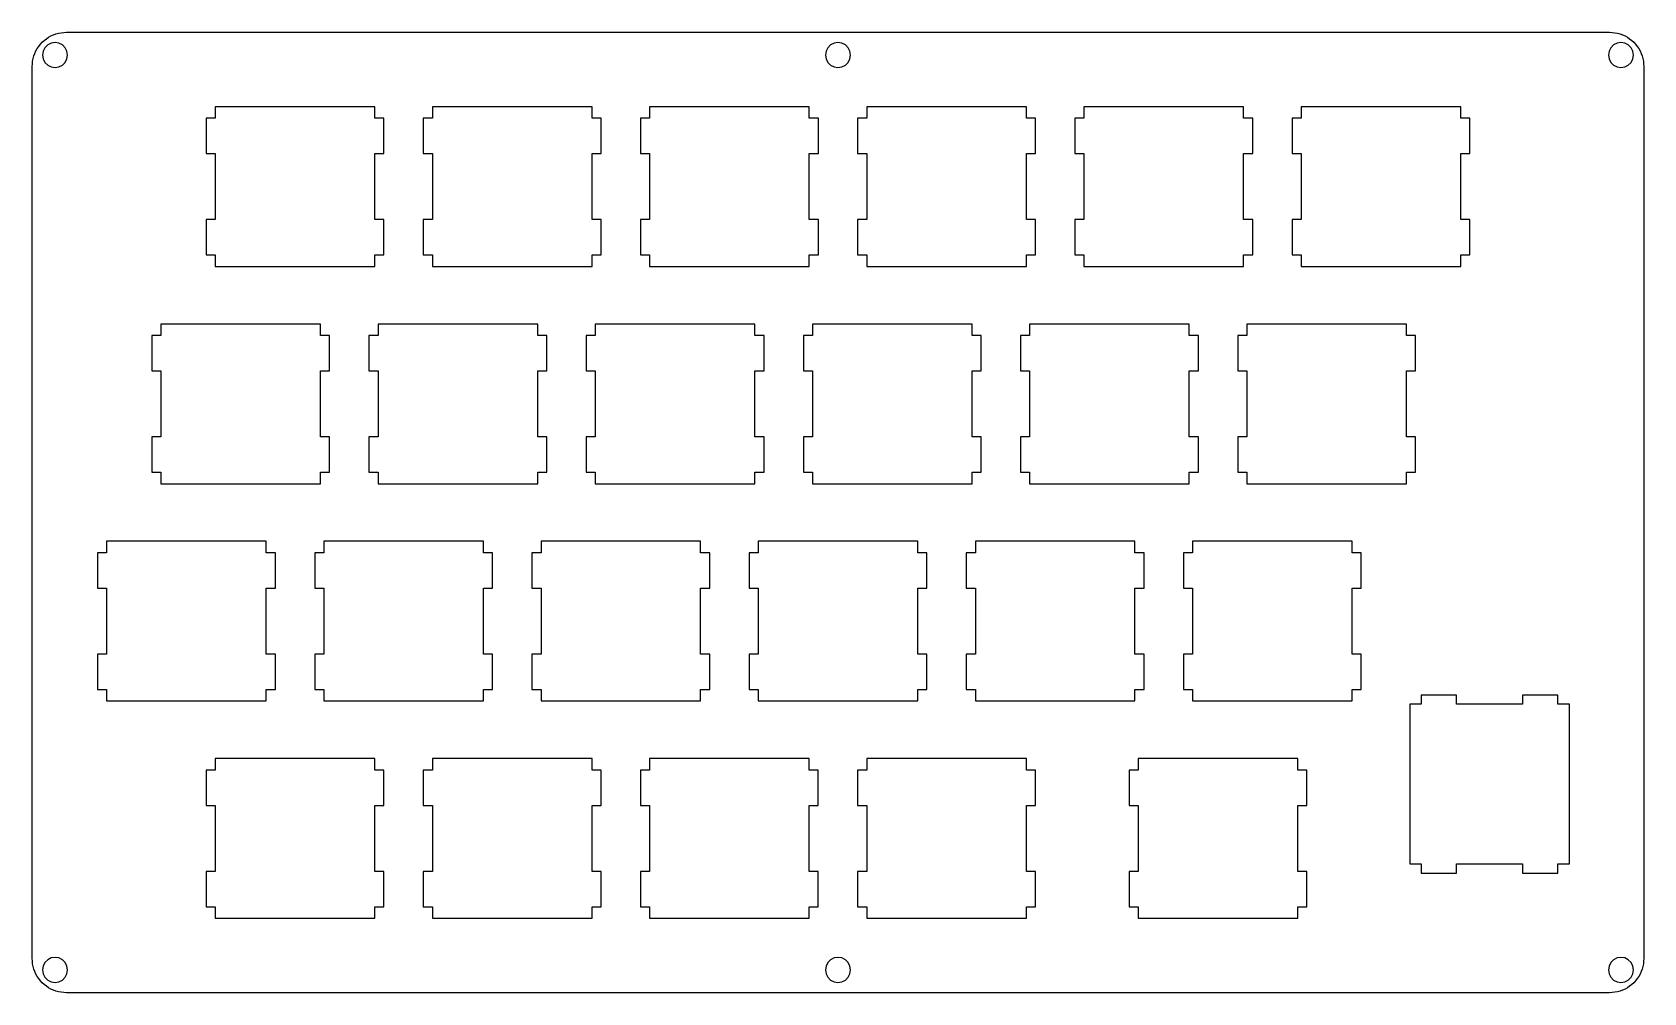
# Model space of a CAD drawing. Extents: x 0 to 141, y 0 to 84.
import ezdxf

# ---------------------------------------------------------------- set-up
doc = ezdxf.new("R2010")
doc.units = 0
doc.layers.get('0').update_dxf_attribs({"linetype": 'CONTINUOUS'})

msp = doc.modelspace()

# ---------------------------------------------------------------- linework, layer by layer
at = {"color": 0}
for p, q in [((0.813043, 83.2294), (0.972894, 83.4016)), ((0.972894, 83.4016), (1.14515, 83.5614)), ((1.14515, 83.5614), (1.33119, 83.7075)), ((1.33119, 83.7075), (1.52687, 83.8369)), ((1.52687, 83.8369), (1.7322, 83.9541)), ((1.7322, 83.9541), (1.94579, 84.0521)), ((1.94579, 84.0521), (2.16628, 84.1333)), ((2.16628, 84.1333), (2.39365, 84.1982)), ((2.39365, 84.1982), (2.62516, 84.2437)), ((2.62516, 84.2437), (2.85943, 84.2712)), ((2.85943, 84.2712), (3.09507, 84.2807)), ((3.09507, 84.2807), (138.446, 84.2793)), ((138.446, 84.2793), (138.68, 84.2712)), ((138.68, 84.2712), (138.914, 84.2437)), ((138.914, 84.2437), (139.146, 84.1982)), ((139.146, 84.1982), (139.373, 84.1333)), ((139.373, 84.1333), (139.594, 84.0521)), ((139.594, 84.0521), (139.806, 83.9541)), ((139.806, 83.9541), (140.013, 83.8369)), ((140.013, 83.8369), (140.208, 83.7075)), ((140.208, 83.7075), (140.393, 83.5614)), ((140.393, 83.5614), (140.567, 83.4016)), ((140.567, 83.4016), (140.727, 83.2294)), ((0.176389, 81.981), (0.241157, 82.2082)), ((0.241157, 82.2082), (0.322461, 82.4286)), ((0.322461, 82.4286), (0.420303, 82.6424)), ((0.420303, 82.6424), (0.537436, 82.8477)), ((0.537436, 82.8477), (0.666972, 83.0432)), ((0.666972, 83.0432), (0.813043, 83.2294)), ((1.04731, 82.6202), (0.994943, 82.2798)), ((0.994943, 82.2798), (1.04731, 81.9408)), ((1.2044, 82.9261), (1.04731, 82.6202)), ((1.44832, 83.1702), (1.2044, 82.9261)), ((1.75424, 83.3272), (1.44832, 83.1702)), ((2.09462, 83.3797), (1.75424, 83.3272)), ((2.43362, 83.3272), (2.09462, 83.3797)), ((2.74092, 83.1702), (2.43362, 83.3272)), ((2.98345, 82.9261), (2.74092, 83.1702)), ((3.13917, 82.6202), (2.98345, 82.9261)), ((3.19429, 82.2798), (3.13917, 82.6202)), ((3.13917, 81.9408), (3.19429, 82.2798)), ((69.7234, 82.6202), (69.6694, 82.2798)), ((69.6694, 82.2798), (69.7234, 81.9408)), ((69.8803, 82.9261), (69.7234, 82.6202)), ((70.1227, 83.1702), (69.8803, 82.9261)), ((70.4303, 83.3272), (70.1227, 83.1702)), ((70.769, 83.3797), (70.4303, 83.3272)), ((71.1094, 83.3272), (70.769, 83.3797)), ((71.4167, 83.1702), (71.1094, 83.3272)), ((71.6594, 82.9261), (71.4167, 83.1702)), ((71.815, 82.6202), (71.6594, 82.9261)), ((71.8704, 82.2798), (71.815, 82.6202)), ((71.815, 81.9408), (71.8704, 82.2798)), ((138.399, 82.6202), (138.345, 82.2798)), ((138.345, 82.2798), (138.399, 81.9408)), ((138.556, 82.9261), (138.399, 82.6202)), ((138.799, 83.1702), (138.556, 82.9261)), ((139.106, 83.3272), (138.799, 83.1702)), ((139.445, 83.3797), (139.106, 83.3272)), ((139.785, 83.3272), (139.445, 83.3797)), ((140.091, 83.1702), (139.785, 83.3272)), ((140.335, 82.9261), (140.091, 83.1702)), ((140.492, 82.6202), (140.335, 82.9261)), ((140.546, 82.2798), (140.492, 82.6202)), ((140.492, 81.9408), (140.546, 82.2798)), ((140.727, 83.2294), (140.873, 83.0432)), ((140.873, 83.0432), (141.002, 82.8477)), ((141.002, 82.8477), (141.119, 82.6424)), ((141.119, 82.6424), (141.217, 82.4286)), ((141.217, 82.4286), (141.298, 82.2082)), ((141.298, 82.2082), (141.363, 81.981)), ((0.093707, 3.07854), (0.095085, 81.2793)), ((0.095085, 81.2793), (0.103353, 81.5149)), ((0.103353, 81.5149), (0.130914, 81.7492)), ((0.130914, 81.7492), (0.176389, 81.981)), ((1.04731, 81.9408), (1.2044, 81.6335)), ((1.2044, 81.6335), (1.44832, 81.3911)), ((1.44832, 81.3911), (1.75424, 81.2352)), ((1.75424, 81.2352), (2.09462, 81.1802)), ((2.09462, 81.1802), (2.43362, 81.2352)), ((2.43362, 81.2352), (2.74092, 81.3911)), ((2.74092, 81.3911), (2.98345, 81.6335)), ((2.98345, 81.6335), (3.13917, 81.9408)), ((69.7234, 81.9408), (69.8803, 81.6335)), ((69.8803, 81.6335), (70.1227, 81.3911)), ((70.1227, 81.3911), (70.4303, 81.2352)), ((70.4303, 81.2352), (70.769, 81.1802)), ((70.769, 81.1802), (71.1094, 81.2352)), ((71.1094, 81.2352), (71.4167, 81.3911)), ((71.4167, 81.3911), (71.6594, 81.6335)), ((71.6594, 81.6335), (71.815, 81.9408)), ((138.399, 81.9408), (138.556, 81.6335)), ((138.556, 81.6335), (138.799, 81.3911)), ((138.799, 81.3911), (139.106, 81.2352)), ((139.106, 81.2352), (139.445, 81.1802)), ((139.445, 81.1802), (139.785, 81.2352)), ((139.785, 81.2352), (140.091, 81.3911)), ((140.091, 81.3911), (140.335, 81.6335)), ((140.335, 81.6335), (140.492, 81.9408)), ((141.363, 81.981), (141.409, 81.7492)), ((141.409, 81.7492), (141.436, 81.5149)), ((141.436, 81.5149), (141.446, 81.2793)), ((141.446, 81.2793), (141.446, 3.07854)), ((16.1451, 77.7558), (16.1451, 76.7553)), ((30.1446, 77.7558), (16.1451, 77.7558)), ((30.1446, 76.7553), (30.1446, 77.7558)), ((35.1951, 77.7558), (35.1951, 76.7553)), ((49.1945, 77.7558), (35.1951, 77.7558)), ((49.1945, 76.7553), (49.1945, 77.7558)), ((54.2452, 77.7558), (54.2452, 76.7553)), ((68.2445, 77.7558), (54.2452, 77.7558)), ((68.2445, 76.7553), (68.2445, 77.7558)), ((73.2952, 77.7558), (73.2952, 76.7553)), ((87.2945, 77.7558), (73.2952, 77.7558)), ((87.2945, 76.7553), (87.2945, 77.7558)), ((92.3452, 77.7558), (92.3452, 76.7553)), ((106.345, 77.7558), (92.3452, 77.7558)), ((106.345, 76.7553), (106.345, 77.7558)), ((111.395, 77.7558), (111.395, 76.7553)), ((125.395, 77.7558), (111.395, 77.7558)), ((125.395, 76.7553), (125.395, 77.7558)), ((16.1451, 76.7553), (15.3445, 76.7553)), ((15.3445, 76.7553), (15.3445, 73.6561)), ((30.9452, 76.7553), (30.1446, 76.7553)), ((30.9452, 73.6561), (30.9452, 76.7553)), ((35.1951, 76.7553), (34.3945, 76.7553)), ((34.3945, 76.7553), (34.3945, 73.6561)), ((49.9953, 76.7553), (49.1945, 76.7553)), ((49.9953, 73.6561), (49.9953, 76.7553)), ((54.2452, 76.7553), (53.4444, 76.7553)), ((53.4444, 76.7553), (53.4444, 73.6561)), ((69.0453, 76.7553), (68.2445, 76.7553)), ((69.0453, 73.6561), (69.0453, 76.7553)), ((73.2952, 76.7553), (72.4944, 76.7553)), ((72.4944, 76.7553), (72.4944, 73.6561)), ((88.0953, 76.7553), (87.2945, 76.7553)), ((88.0953, 73.6561), (88.0953, 76.7553)), ((92.3452, 76.7553), (91.5444, 76.7553)), ((91.5444, 76.7553), (91.5444, 73.6561)), ((107.145, 76.7553), (106.345, 76.7553)), ((107.145, 73.6561), (107.145, 76.7553)), ((111.395, 76.7553), (110.594, 76.7553)), ((110.594, 76.7553), (110.594, 73.6561)), ((126.195, 76.7553), (125.395, 76.7553)), ((126.195, 73.6561), (126.195, 76.7553)), ((15.3445, 73.6561), (16.1451, 73.6561)), ((16.1451, 73.6561), (16.1451, 67.8561)), ((30.1446, 67.8561), (30.1446, 73.6561)), ((30.1446, 73.6561), (30.9452, 73.6561)), ((34.3945, 73.6561), (35.1951, 73.6561)), ((35.1951, 73.6561), (35.1951, 67.8561)), ((49.1945, 67.8561), (49.1945, 73.6561)), ((49.1945, 73.6561), (49.9953, 73.6561)), ((53.4444, 73.6561), (54.2452, 73.6561)), ((54.2452, 73.6561), (54.2452, 67.8561)), ((68.2445, 67.8561), (68.2445, 73.6561)), ((68.2445, 73.6561), (69.0453, 73.6561)), ((72.4944, 73.6561), (73.2952, 73.6561)), ((73.2952, 73.6561), (73.2952, 67.8561)), ((87.2945, 67.8561), (87.2945, 73.6561)), ((87.2945, 73.6561), (88.0953, 73.6561)), ((91.5444, 73.6561), (92.3452, 73.6561)), ((92.3452, 73.6561), (92.3452, 67.8561)), ((106.345, 67.8561), (106.345, 73.6561)), ((106.345, 73.6561), (107.145, 73.6561)), ((110.594, 73.6561), (111.395, 73.6561)), ((111.395, 73.6561), (111.395, 67.8561)), ((125.395, 67.8561), (125.395, 73.6561)), ((125.395, 73.6561), (126.195, 73.6561)), ((16.1451, 67.8561), (15.3445, 67.8561)), ((15.3445, 67.8561), (15.3445, 64.7555)), ((30.9452, 67.8561), (30.1446, 67.8561)), ((30.9452, 64.7555), (30.9452, 67.8561)), ((35.1951, 67.8561), (34.3945, 67.8561)), ((34.3945, 67.8561), (34.3945, 64.7555)), ((49.9953, 67.8561), (49.1945, 67.8561)), ((49.9953, 64.7555), (49.9953, 67.8561)), ((54.2452, 67.8561), (53.4444, 67.8561)), ((53.4444, 67.8561), (53.4444, 64.7555)), ((69.0453, 67.8561), (68.2445, 67.8561)), ((69.0453, 64.7555), (69.0453, 67.8561)), ((73.2952, 67.8561), (72.4944, 67.8561)), ((72.4944, 67.8561), (72.4944, 64.7555)), ((88.0953, 67.8561), (87.2945, 67.8561)), ((88.0953, 64.7555), (88.0953, 67.8561)), ((92.3452, 67.8561), (91.5444, 67.8561)), ((91.5444, 67.8561), (91.5444, 64.7555)), ((107.145, 67.8561), (106.345, 67.8561)), ((107.145, 64.7555), (107.145, 67.8561)), ((111.395, 67.8561), (110.594, 67.8561)), ((110.594, 67.8561), (110.594, 64.7555)), ((126.195, 67.8561), (125.395, 67.8561)), ((126.195, 64.7555), (126.195, 67.8561)), ((15.3445, 64.7555), (16.1451, 64.7555)), ((16.1451, 64.7555), (16.1451, 63.7551)), ((16.1451, 63.7551), (30.1446, 63.7551)), ((30.1446, 63.7551), (30.1446, 64.7555)), ((30.1446, 64.7555), (30.9452, 64.7555)), ((34.3945, 64.7555), (35.1951, 64.7555)), ((35.1951, 64.7555), (35.1951, 63.7551)), ((35.1951, 63.7551), (49.1945, 63.7551)), ((49.1945, 63.7551), (49.1945, 64.7555)), ((49.1945, 64.7555), (49.9953, 64.7555)), ((53.4444, 64.7555), (54.2452, 64.7555)), ((54.2452, 64.7555), (54.2452, 63.7551)), ((54.2452, 63.7551), (68.2445, 63.7551)), ((68.2445, 63.7551), (68.2445, 64.7555)), ((68.2445, 64.7555), (69.0453, 64.7555)), ((72.4944, 64.7555), (73.2952, 64.7555)), ((73.2952, 64.7555), (73.2952, 63.7551)), ((73.2952, 63.7551), (87.2945, 63.7551)), ((87.2945, 63.7551), (87.2945, 64.7555)), ((87.2945, 64.7555), (88.0953, 64.7555)), ((91.5444, 64.7555), (92.3452, 64.7555)), ((92.3452, 64.7555), (92.3452, 63.7551)), ((92.3452, 63.7551), (106.345, 63.7551)), ((106.345, 63.7551), (106.345, 64.7555)), ((106.345, 64.7555), (107.145, 64.7555)), ((110.594, 64.7555), (111.395, 64.7555)), ((111.395, 64.7555), (111.395, 63.7551)), ((111.395, 63.7551), (125.395, 63.7551)), ((125.395, 63.7551), (125.395, 64.7555)), ((125.395, 64.7555), (126.195, 64.7555)), ((11.3812, 58.7043), (11.3812, 57.7053)), ((25.3821, 58.7043), (11.3812, 58.7043)), ((25.3821, 57.7053), (25.3821, 58.7043)), ((30.4312, 58.7043), (30.4312, 57.7053)), ((44.432, 58.7043), (30.4312, 58.7043)), ((44.432, 57.7053), (44.432, 58.7043)), ((49.4813, 58.7043), (49.4813, 57.7053)), ((63.482, 58.7043), (49.4813, 58.7043)), ((63.482, 57.7053), (63.482, 58.7043)), ((68.5313, 58.7043), (68.5313, 57.7053)), ((82.532, 58.7043), (68.5313, 58.7043)), ((82.532, 57.7053), (82.532, 58.7043)), ((87.5813, 58.7043), (87.5813, 57.7053)), ((101.582, 58.7043), (87.5813, 58.7043)), ((101.582, 57.7053), (101.582, 58.7043)), ((106.631, 58.7043), (106.631, 57.7053)), ((120.632, 58.7043), (106.631, 58.7043)), ((120.632, 57.7053), (120.632, 58.7043)), ((11.3812, 57.7053), (10.582, 57.7053)), ((10.582, 57.7053), (10.582, 54.6047)), ((26.1813, 57.7053), (25.3821, 57.7053)), ((26.1813, 54.6047), (26.1813, 57.7053)), ((30.4312, 57.7053), (29.632, 57.7053)), ((29.632, 57.7053), (29.632, 54.6047)), ((45.2314, 57.7053), (44.432, 57.7053)), ((45.2314, 54.6047), (45.2314, 57.7053)), ((49.4813, 57.7053), (48.6819, 57.7053)), ((48.6819, 57.7053), (48.6819, 54.6047)), ((64.2814, 57.7053), (63.482, 57.7053)), ((64.2814, 54.6047), (64.2814, 57.7053)), ((68.5313, 57.7053), (67.7319, 57.7053)), ((67.7319, 57.7053), (67.7319, 54.6047)), ((83.3314, 57.7053), (82.532, 57.7053)), ((83.3314, 54.6047), (83.3314, 57.7053)), ((87.5813, 57.7053), (86.7819, 57.7053)), ((86.7819, 57.7053), (86.7819, 54.6047)), ((102.381, 57.7053), (101.582, 57.7053)), ((102.381, 54.6047), (102.381, 57.7053)), ((106.631, 57.7053), (105.832, 57.7053)), ((105.832, 57.7053), (105.832, 54.6047)), ((121.431, 57.7053), (120.632, 57.7053)), ((121.431, 54.6047), (121.431, 57.7053)), ((10.582, 54.6047), (11.3812, 54.6047)), ((11.3812, 54.6047), (11.3812, 48.8047)), ((25.3821, 48.8047), (25.3821, 54.6047)), ((25.3821, 54.6047), (26.1813, 54.6047)), ((29.632, 54.6047), (30.4312, 54.6047)), ((30.4312, 54.6047), (30.4312, 48.8047)), ((44.432, 48.8047), (44.432, 54.6047)), ((44.432, 54.6047), (45.2314, 54.6047)), ((48.6819, 54.6047), (49.4813, 54.6047)), ((49.4813, 54.6047), (49.4813, 48.8047)), ((63.482, 48.8047), (63.482, 54.6047)), ((63.482, 54.6047), (64.2814, 54.6047)), ((67.7319, 54.6047), (68.5313, 54.6047)), ((68.5313, 54.6047), (68.5313, 48.8047)), ((82.532, 48.8047), (82.532, 54.6047)), ((82.532, 54.6047), (83.3314, 54.6047)), ((86.7819, 54.6047), (87.5813, 54.6047)), ((87.5813, 54.6047), (87.5813, 48.8047)), ((101.582, 48.8047), (101.582, 54.6047)), ((101.582, 54.6047), (102.381, 54.6047)), ((105.832, 54.6047), (106.631, 54.6047)), ((106.631, 54.6047), (106.631, 48.8047)), ((120.632, 48.8047), (120.632, 54.6047)), ((120.632, 54.6047), (121.431, 54.6047)), ((11.3812, 48.8047), (10.582, 48.8047)), ((10.582, 48.8047), (10.582, 45.7055)), ((26.1813, 48.8047), (25.3821, 48.8047)), ((26.1813, 45.7055), (26.1813, 48.8047)), ((30.4312, 48.8047), (29.632, 48.8047)), ((29.632, 48.8047), (29.632, 45.7055)), ((45.2314, 48.8047), (44.432, 48.8047)), ((45.2314, 45.7055), (45.2314, 48.8047)), ((49.4813, 48.8047), (48.6819, 48.8047)), ((48.6819, 48.8047), (48.6819, 45.7055)), ((64.2814, 48.8047), (63.482, 48.8047)), ((64.2814, 45.7055), (64.2814, 48.8047)), ((68.5313, 48.8047), (67.7319, 48.8047)), ((67.7319, 48.8047), (67.7319, 45.7055)), ((83.3314, 48.8047), (82.532, 48.8047)), ((83.3314, 45.7055), (83.3314, 48.8047)), ((87.5813, 48.8047), (86.7819, 48.8047)), ((86.7819, 48.8047), (86.7819, 45.7055)), ((102.381, 48.8047), (101.582, 48.8047)), ((102.381, 45.7055), (102.381, 48.8047)), ((106.631, 48.8047), (105.832, 48.8047)), ((105.832, 48.8047), (105.832, 45.7055)), ((121.431, 48.8047), (120.632, 48.8047)), ((121.431, 45.7055), (121.431, 48.8047)), ((10.582, 45.7055), (11.3812, 45.7055)), ((11.3812, 45.7055), (11.3812, 44.7051)), ((25.3821, 44.7051), (25.3821, 45.7055)), ((25.3821, 45.7055), (26.1813, 45.7055)), ((29.632, 45.7055), (30.4312, 45.7055)), ((30.4312, 45.7055), (30.4312, 44.7051)), ((44.432, 44.7051), (44.432, 45.7055)), ((44.432, 45.7055), (45.2314, 45.7055)), ((48.6819, 45.7055), (49.4813, 45.7055)), ((49.4813, 45.7055), (49.4813, 44.7051)), ((63.482, 44.7051), (63.482, 45.7055)), ((63.482, 45.7055), (64.2814, 45.7055)), ((67.7319, 45.7055), (68.5313, 45.7055)), ((68.5313, 45.7055), (68.5313, 44.7051)), ((82.532, 44.7051), (82.532, 45.7055)), ((82.532, 45.7055), (83.3314, 45.7055)), ((86.7819, 45.7055), (87.5813, 45.7055)), ((87.5813, 45.7055), (87.5813, 44.7051)), ((101.582, 44.7051), (101.582, 45.7055)), ((101.582, 45.7055), (102.381, 45.7055)), ((105.832, 45.7055), (106.631, 45.7055)), ((106.631, 45.7055), (106.631, 44.7051)), ((120.632, 44.7051), (120.632, 45.7055)), ((120.632, 45.7055), (121.431, 45.7055)), ((11.3812, 44.7051), (25.3821, 44.7051)), ((30.4312, 44.7051), (44.432, 44.7051)), ((49.4813, 44.7051), (63.482, 44.7051)), ((68.5313, 44.7051), (82.532, 44.7051)), ((87.5813, 44.7051), (101.582, 44.7051)), ((106.631, 44.7051), (120.632, 44.7051)), ((6.61871, 39.6543), (6.61871, 38.6553)), ((20.6196, 39.6543), (6.61871, 39.6543)), ((20.6196, 38.6553), (20.6196, 39.6543)), ((25.6701, 39.6543), (25.6701, 38.6553)), ((39.6695, 39.6543), (25.6701, 39.6543)), ((39.6695, 38.6553), (39.6695, 39.6543)), ((44.7202, 39.6543), (44.7202, 38.6553)), ((58.7195, 39.6543), (44.7202, 39.6543)), ((58.7195, 38.6553), (58.7195, 39.6543)), ((63.7702, 39.6543), (63.7702, 38.6553)), ((77.7695, 39.6543), (63.7702, 39.6543)), ((77.7695, 38.6553), (77.7695, 39.6543)), ((82.8202, 39.6543), (82.8202, 38.6553)), ((96.8195, 39.6543), (82.8202, 39.6543)), ((96.8195, 38.6553), (96.8195, 39.6543)), ((101.869, 39.6543), (101.869, 38.6553)), ((115.868, 39.6543), (101.869, 39.6543)), ((115.868, 38.6553), (115.868, 39.6543)), ((6.61871, 38.6553), (5.81808, 38.6553)), ((5.81808, 38.6553), (5.81808, 35.5547)), ((21.4202, 38.6553), (20.6196, 38.6553)), ((21.4202, 35.5547), (21.4202, 38.6553)), ((25.6701, 38.6553), (24.8695, 38.6553)), ((24.8695, 38.6553), (24.8695, 35.5547)), ((40.4703, 38.6553), (39.6695, 38.6553)), ((40.4703, 35.5547), (40.4703, 38.6553)), ((44.7202, 38.6553), (43.9194, 38.6553)), ((43.9194, 38.6553), (43.9194, 35.5547)), ((59.5203, 38.6553), (58.7195, 38.6553)), ((59.5203, 35.5547), (59.5203, 38.6553)), ((63.7702, 38.6553), (62.9694, 38.6553)), ((62.9694, 38.6553), (62.9694, 35.5547)), ((78.5703, 38.6553), (77.7695, 38.6553)), ((78.5703, 35.5547), (78.5703, 38.6553)), ((82.8202, 38.6553), (82.0194, 38.6553)), ((82.0194, 38.6553), (82.0194, 35.5547)), ((97.6189, 38.6553), (96.8195, 38.6553)), ((97.6189, 35.5547), (97.6189, 38.6553)), ((101.869, 38.6553), (101.069, 38.6553)), ((101.069, 38.6553), (101.069, 35.5547)), ((116.669, 38.6553), (115.868, 38.6553)), ((116.669, 35.5547), (116.669, 38.6553)), ((5.81808, 35.5547), (6.61871, 35.5547)), ((6.61871, 35.5547), (6.61871, 29.7546)), ((20.6196, 29.7546), (20.6196, 35.5547)), ((20.6196, 35.5547), (21.4202, 35.5547)), ((24.8695, 35.5547), (25.6701, 35.5547)), ((25.6701, 35.5547), (25.6701, 29.7546)), ((39.6695, 29.7546), (39.6695, 35.5547)), ((39.6695, 35.5547), (40.4703, 35.5547)), ((43.9194, 35.5547), (44.7202, 35.5547)), ((44.7202, 35.5547), (44.7202, 29.7546)), ((58.7195, 29.7546), (58.7195, 35.5547)), ((58.7195, 35.5547), (59.5203, 35.5547)), ((62.9694, 35.5547), (63.7702, 35.5547)), ((63.7702, 35.5547), (63.7702, 29.7546)), ((77.7695, 29.7546), (77.7695, 35.5547)), ((77.7695, 35.5547), (78.5703, 35.5547)), ((82.0194, 35.5547), (82.8202, 35.5547)), ((82.8202, 35.5547), (82.8202, 29.7546)), ((96.8195, 29.7546), (96.8195, 35.5547)), ((96.8195, 35.5547), (97.6189, 35.5547)), ((101.069, 35.5547), (101.869, 35.5547)), ((101.869, 35.5547), (101.869, 29.7546)), ((115.868, 29.7546), (115.868, 35.5547)), ((115.868, 35.5547), (116.669, 35.5547)), ((6.61871, 29.7546), (5.81808, 29.7546)), ((5.81808, 29.7546), (5.81808, 26.6554)), ((21.4202, 29.7546), (20.6196, 29.7546)), ((21.4202, 26.6554), (21.4202, 29.7546)), ((25.6701, 29.7546), (24.8695, 29.7546)), ((24.8695, 29.7546), (24.8695, 26.6554)), ((40.4703, 29.7546), (39.6695, 29.7546)), ((40.4703, 26.6554), (40.4703, 29.7546)), ((44.7202, 29.7546), (43.9194, 29.7546)), ((43.9194, 29.7546), (43.9194, 26.6554)), ((59.5203, 29.7546), (58.7195, 29.7546)), ((59.5203, 26.6554), (59.5203, 29.7546)), ((63.7702, 29.7546), (62.9694, 29.7546)), ((62.9694, 29.7546), (62.9694, 26.6554)), ((78.5703, 29.7546), (77.7695, 29.7546)), ((78.5703, 26.6554), (78.5703, 29.7546)), ((82.8202, 29.7546), (82.0194, 29.7546)), ((82.0194, 29.7546), (82.0194, 26.6554)), ((97.6189, 29.7546), (96.8195, 29.7546)), ((97.6189, 26.6554), (97.6189, 29.7546)), ((101.869, 29.7546), (101.069, 29.7546)), ((101.069, 29.7546), (101.069, 26.6554)), ((116.669, 29.7546), (115.868, 29.7546)), ((116.669, 26.6554), (116.669, 29.7546)), ((5.81808, 26.6554), (6.61871, 26.6554)), ((6.61871, 26.6554), (6.61871, 25.655)), ((6.61871, 25.655), (20.6196, 25.655)), ((20.6196, 25.655), (20.6196, 26.6554)), ((20.6196, 26.6554), (21.4202, 26.6554)), ((24.8695, 26.6554), (25.6701, 26.6554)), ((25.6701, 26.6554), (25.6701, 25.655)), ((25.6701, 25.655), (39.6695, 25.655)), ((39.6695, 25.655), (39.6695, 26.6554)), ((39.6695, 26.6554), (40.4703, 26.6554)), ((43.9194, 26.6554), (44.7202, 26.6554)), ((44.7202, 26.6554), (44.7202, 25.655)), ((44.7202, 25.655), (58.7195, 25.655)), ((58.7195, 25.655), (58.7195, 26.6554)), ((58.7195, 26.6554), (59.5203, 26.6554)), ((62.9694, 26.6554), (63.7702, 26.6554)), ((63.7702, 26.6554), (63.7702, 25.655)), ((63.7702, 25.655), (77.7695, 25.655)), ((77.7695, 25.655), (77.7695, 26.6554)), ((77.7695, 26.6554), (78.5703, 26.6554)), ((82.0194, 26.6554), (82.8202, 26.6554)), ((82.8202, 26.6554), (82.8202, 25.655)), ((82.8202, 25.655), (96.8195, 25.655)), ((96.8195, 25.655), (96.8195, 26.6554)), ((96.8195, 26.6554), (97.6189, 26.6554)), ((101.069, 26.6554), (101.869, 26.6554)), ((101.869, 26.6554), (101.869, 25.655)), ((101.869, 25.655), (115.868, 25.655)), ((115.868, 25.655), (115.868, 26.6554)), ((115.868, 26.6554), (116.669, 26.6554)), ((121.919, 26.1676), (121.919, 25.3683)), ((125.02, 26.1676), (121.919, 26.1676)), ((125.02, 25.3683), (125.02, 26.1676)), ((133.919, 26.1676), (130.82, 26.1676)), ((130.82, 26.1676), (130.82, 25.3683)), ((133.919, 25.3683), (133.919, 26.1676)), ((121.919, 25.3683), (120.92, 25.3683)), ((120.92, 25.3683), (120.92, 11.3675)), ((130.82, 25.3683), (125.02, 25.3683)), ((134.92, 25.3683), (133.919, 25.3683)), ((134.92, 11.3675), (134.92, 25.3683)), ((16.1437, 20.6044), (16.1437, 19.6053)), ((30.1446, 20.6044), (16.1437, 20.6044)), ((30.1446, 19.6053), (30.1446, 20.6044)), ((35.1937, 20.6044), (35.1937, 19.6053)), ((49.1931, 20.6044), (35.1937, 20.6044)), ((49.1931, 19.6053), (49.1931, 20.6044)), ((54.2438, 20.6044), (54.2438, 19.6053)), ((68.2431, 20.6044), (54.2438, 20.6044)), ((68.2431, 19.6053), (68.2431, 20.6044)), ((73.2938, 20.6044), (73.2938, 19.6053)), ((87.2931, 20.6044), (73.2938, 20.6044)), ((87.2931, 19.6053), (87.2931, 20.6044)), ((97.1063, 20.6044), (97.1063, 19.6053)), ((111.107, 20.6044), (97.1063, 20.6044)), ((111.107, 19.6053), (111.107, 20.6044)), ((16.1437, 19.6053), (15.3431, 19.6053)), ((15.3431, 19.6053), (15.3431, 16.5048)), ((30.9438, 19.6053), (30.1446, 19.6053)), ((30.9438, 16.5048), (30.9438, 19.6053)), ((35.1937, 19.6053), (34.3945, 19.6053)), ((34.3945, 19.6053), (34.3945, 16.5048)), ((49.9939, 19.6053), (49.1931, 19.6053)), ((49.9939, 16.5048), (49.9939, 19.6053)), ((54.2438, 19.6053), (53.443, 19.6053)), ((53.443, 19.6053), (53.443, 16.5048)), ((69.0439, 19.6053), (68.2431, 19.6053)), ((69.0439, 16.5048), (69.0439, 19.6053)), ((73.2938, 19.6053), (72.493, 19.6053)), ((72.493, 19.6053), (72.493, 16.5048)), ((88.0939, 19.6053), (87.2931, 19.6053)), ((88.0939, 16.5048), (88.0939, 19.6053)), ((97.1063, 19.6053), (96.3069, 19.6053)), ((96.3069, 19.6053), (96.3069, 16.5048)), ((111.906, 19.6053), (111.107, 19.6053)), ((111.906, 16.5048), (111.906, 19.6053)), ((15.3431, 16.5048), (16.1437, 16.5048)), ((16.1437, 16.5048), (16.1437, 10.7046)), ((30.1446, 10.7046), (30.1446, 16.5048)), ((30.1446, 16.5048), (30.9438, 16.5048)), ((34.3945, 16.5048), (35.1937, 16.5048)), ((35.1937, 16.5048), (35.1937, 10.7046)), ((49.1931, 10.7046), (49.1931, 16.5048)), ((49.1931, 16.5048), (49.9939, 16.5048)), ((53.443, 16.5048), (54.2438, 16.5048)), ((54.2438, 16.5048), (54.2438, 10.7046)), ((68.2431, 10.7046), (68.2431, 16.5048)), ((68.2431, 16.5048), (69.0439, 16.5048)), ((72.493, 16.5048), (73.2938, 16.5048)), ((73.2938, 16.5048), (73.2938, 10.7046)), ((87.2931, 10.7046), (87.2931, 16.5048)), ((87.2931, 16.5048), (88.0939, 16.5048)), ((96.3069, 16.5048), (97.1063, 16.5048)), ((97.1063, 16.5048), (97.1063, 10.7046)), ((111.107, 10.7046), (111.107, 16.5048)), ((111.107, 16.5048), (111.906, 16.5048)), ((120.92, 11.3675), (121.919, 11.3675)), ((121.919, 11.3675), (121.919, 10.5682)), ((125.02, 10.5682), (125.02, 11.3675)), ((125.02, 11.3675), (130.82, 11.3675)), ((130.82, 11.3675), (130.82, 10.5682)), ((133.919, 10.5682), (133.919, 11.3675)), ((133.919, 11.3675), (134.92, 11.3675)), ((16.1437, 10.7046), (15.3431, 10.7046)), ((15.3431, 10.7046), (15.3431, 7.60539)), ((30.9438, 10.7046), (30.1446, 10.7046)), ((30.9438, 7.60539), (30.9438, 10.7046)), ((35.1937, 10.7046), (34.3945, 10.7046)), ((34.3945, 10.7046), (34.3945, 7.60539)), ((49.9939, 10.7046), (49.1931, 10.7046)), ((49.9939, 7.60539), (49.9939, 10.7046)), ((54.2438, 10.7046), (53.443, 10.7046)), ((53.443, 10.7046), (53.443, 7.60539)), ((69.0439, 10.7046), (68.2431, 10.7046)), ((69.0439, 7.60539), (69.0439, 10.7046)), ((73.2938, 10.7046), (72.493, 10.7046)), ((72.493, 10.7046), (72.493, 7.60539)), ((88.0939, 10.7046), (87.2931, 10.7046)), ((88.0939, 7.60539), (88.0939, 10.7046)), ((97.1063, 10.7046), (96.3069, 10.7046)), ((96.3069, 10.7046), (96.3069, 7.60539)), ((111.906, 10.7046), (111.107, 10.7046)), ((111.906, 7.60539), (111.906, 10.7046)), ((121.919, 10.5682), (125.02, 10.5682)), ((130.82, 10.5682), (133.919, 10.5682)), ((15.3431, 7.60539), (16.1437, 7.60539)), ((16.1437, 7.60539), (16.1437, 6.60495)), ((30.1446, 6.60495), (30.1446, 7.60539)), ((30.1446, 7.60539), (30.9438, 7.60539)), ((34.3945, 7.60539), (35.1937, 7.60539)), ((35.1937, 7.60539), (35.1937, 6.60495)), ((49.1931, 6.60495), (49.1931, 7.60539)), ((49.1931, 7.60539), (49.9939, 7.60539)), ((53.443, 7.60539), (54.2438, 7.60539)), ((54.2438, 7.60539), (54.2438, 6.60495)), ((68.2431, 6.60495), (68.2431, 7.60539)), ((68.2431, 7.60539), (69.0439, 7.60539)), ((72.493, 7.60539), (73.2938, 7.60539)), ((73.2938, 7.60539), (73.2938, 6.60495)), ((87.2931, 6.60495), (87.2931, 7.60539)), ((87.2931, 7.60539), (88.0939, 7.60539)), ((96.3069, 7.60539), (97.1063, 7.60539)), ((97.1063, 7.60539), (97.1063, 6.60495)), ((111.107, 6.60495), (111.107, 7.60539)), ((111.107, 7.60539), (111.906, 7.60539)), ((16.1437, 6.60495), (30.1446, 6.60495)), ((35.1937, 6.60495), (49.1931, 6.60495)), ((54.2438, 6.60495), (68.2431, 6.60495)), ((73.2938, 6.60495), (87.2931, 6.60495)), ((97.1063, 6.60495), (111.107, 6.60495)), ((0.103353, 2.84427), (0.093707, 3.07854)), ((0.130914, 2.61001), (0.103353, 2.84427)), ((1.44832, 2.96829), (1.2044, 2.72576)), ((1.75424, 3.12539), (1.44832, 2.96829)), ((2.09462, 3.17913), (1.75424, 3.12539)), ((2.43362, 3.12539), (2.09462, 3.17913)), ((2.74092, 2.96829), (2.43362, 3.12539)), ((2.98345, 2.72576), (2.74092, 2.96829)), ((70.1227, 2.96829), (69.8803, 2.72576)), ((70.4303, 3.12539), (70.1227, 2.96829)), ((70.769, 3.17913), (70.4303, 3.12539)), ((71.1094, 3.12539), (70.769, 3.17913)), ((71.4167, 2.96829), (71.1094, 3.12539)), ((71.6594, 2.72576), (71.4167, 2.96829)), ((138.799, 2.96829), (138.556, 2.72576)), ((139.106, 3.12539), (138.799, 2.96829)), ((139.445, 3.17913), (139.106, 3.12539)), ((139.785, 3.12539), (139.445, 3.17913)), ((140.091, 2.96829), (139.785, 3.12539)), ((140.335, 2.72576), (140.091, 2.96829)), ((141.436, 2.84427), (141.409, 2.61001)), ((141.446, 3.07854), (141.436, 2.84427)), ((0.176389, 2.37849), (0.130914, 2.61001)), ((0.241157, 2.15112), (0.176389, 2.37849)), ((0.322461, 1.93063), (0.241157, 2.15112)), ((0.420303, 1.71841), (0.322461, 1.93063)), ((0.537436, 1.51171), (0.420303, 1.71841)), ((0.666972, 1.31603), (0.537436, 1.51171)), ((1.04731, 2.41846), (0.994943, 2.07946)), ((0.994943, 2.07946), (1.04731, 1.73909)), ((1.2044, 2.72576), (1.04731, 2.41846)), ((1.04731, 1.73909), (1.2044, 1.43316)), ((1.2044, 1.43316), (1.44832, 1.18925)), ((2.74092, 1.18925), (2.98345, 1.43316)), ((3.13917, 2.41846), (2.98345, 2.72576)), ((2.98345, 1.43316), (3.13917, 1.73909)), ((3.19429, 2.07946), (3.13917, 2.41846)), ((3.13917, 1.73909), (3.19429, 2.07946)), ((69.7234, 2.41846), (69.6694, 2.07946)), ((69.6694, 2.07946), (69.7234, 1.73909)), ((69.8803, 2.72576), (69.7234, 2.41846)), ((69.7234, 1.73909), (69.8803, 1.43316)), ((69.8803, 1.43316), (70.1227, 1.18925)), ((71.4167, 1.18925), (71.6594, 1.43316)), ((71.815, 2.41846), (71.6594, 2.72576)), ((71.6594, 1.43316), (71.815, 1.73909)), ((71.8704, 2.07946), (71.815, 2.41846)), ((71.815, 1.73909), (71.8704, 2.07946)), ((138.399, 2.41846), (138.345, 2.07946)), ((138.345, 2.07946), (138.399, 1.73909)), ((138.556, 2.72576), (138.399, 2.41846)), ((138.399, 1.73909), (138.556, 1.43316)), ((138.556, 1.43316), (138.799, 1.18925)), ((140.091, 1.18925), (140.335, 1.43316)), ((140.492, 2.41846), (140.335, 2.72576)), ((140.335, 1.43316), (140.492, 1.73909)), ((140.546, 2.07946), (140.492, 2.41846)), ((140.492, 1.73909), (140.546, 2.07946)), ((141.002, 1.51171), (140.873, 1.31603)), ((141.119, 1.71841), (141.002, 1.51171)), ((141.217, 1.93063), (141.119, 1.71841)), ((141.298, 2.15112), (141.217, 1.93063)), ((141.363, 2.37849), (141.298, 2.15112)), ((141.409, 2.61001), (141.363, 2.37849)), ((0.813043, 1.13137), (0.666972, 1.31603)), ((0.972894, 0.957735), (0.813043, 1.13137)), ((1.14515, 0.797885), (0.972894, 0.957735)), ((1.33119, 0.651813), (1.14515, 0.797885)), ((1.52687, 0.522277), (1.33119, 0.651813)), ((1.44832, 1.18925), (1.75424, 1.03215)), ((1.7322, 0.405144), (1.52687, 0.522277)), ((1.94579, 0.307303), (1.7322, 0.405144)), ((1.75424, 1.03215), (2.09462, 0.978408)), ((2.16628, 0.225998), (1.94579, 0.307303)), ((2.09462, 0.978408), (2.43362, 1.03215)), ((2.39365, 0.16123), (2.16628, 0.225998)), ((2.62516, 0.115755), (2.39365, 0.16123)), ((2.43362, 1.03215), (2.74092, 1.18925)), ((2.85943, 0.088194), (2.62516, 0.115755)), ((3.09507, 0.078548), (2.85943, 0.088194)), ((138.446, 0.078548), (3.09507, 0.078548)), ((70.1227, 1.18925), (70.4303, 1.03215)), ((70.4303, 1.03215), (70.769, 0.978408)), ((70.769, 0.978408), (71.1094, 1.03215)), ((71.1094, 1.03215), (71.4167, 1.18925)), ((138.68, 0.088194), (138.446, 0.078548)), ((138.914, 0.115755), (138.68, 0.088194)), ((138.799, 1.18925), (139.106, 1.03215)), ((139.146, 0.16123), (138.914, 0.115755)), ((139.106, 1.03215), (139.445, 0.978408)), ((139.373, 0.225998), (139.146, 0.16123)), ((139.594, 0.307303), (139.373, 0.225998)), ((139.445, 0.978408), (139.785, 1.03215)), ((139.806, 0.405144), (139.594, 0.307303)), ((139.785, 1.03215), (140.091, 1.18925)), ((140.013, 0.522277), (139.806, 0.405144)), ((140.208, 0.651813), (140.013, 0.522277)), ((140.393, 0.797885), (140.208, 0.651813)), ((140.567, 0.957735), (140.393, 0.797885)), ((140.727, 1.13137), (140.567, 0.957735)), ((140.873, 1.31603), (140.727, 1.13137))]:
    msp.add_line(p, q, dxfattribs=at)

doc.saveas('drawing.dxf')
